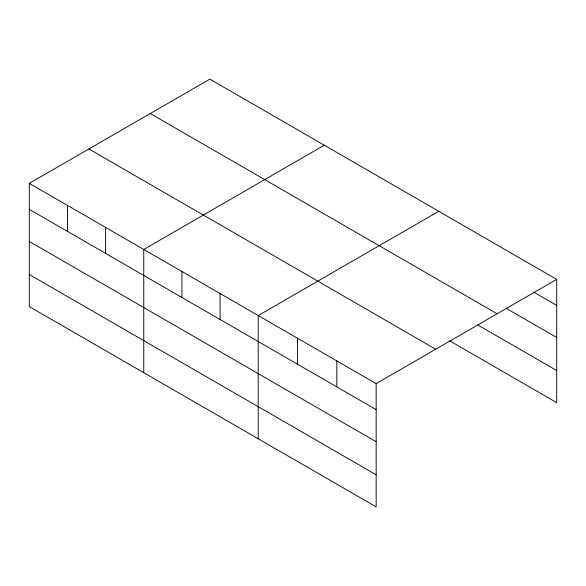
<?xml version="1.0" encoding="UTF-8"?>
<svg xmlns="http://www.w3.org/2000/svg" width="586" height="586" viewBox="0 0 586 586"><rect width="100%" height="100%" fill="white"/><g stroke="black" fill="none" stroke-linecap="round" stroke-linejoin="round"><path stroke-width="0.88" d="M376.153 441.705L376.153 383.632L29.3 183.374L29.3 306.61L376.153 506.861L376.153 441.705L29.3 241.454M29.3 183.374L209.847 79.139L556.7 279.39L556.7 402.626L449.777 340.891M324.307 145.218L143.76 249.46L143.76 372.696M438.768 211.304L258.221 315.546L258.221 438.775M376.153 383.632L556.7 279.39M533.897 292.209L556.7 305.379M506.385 308.419L556.7 337.47M150.265 113.538L497.118 313.788M478.081 325.142L556.7 370.535M88.882 148.976L435.735 349.227M29.3 209.363L376.153 409.614M29.3 274.519L376.153 474.77M336.84 360.932L336.84 386.921M297.534 338.239L297.534 364.228M220.065 293.513L220.065 319.502M181.916 271.486L181.916 297.476M105.605 227.434L105.605 253.416M67.456 205.408L67.456 231.389"/></g></svg>
